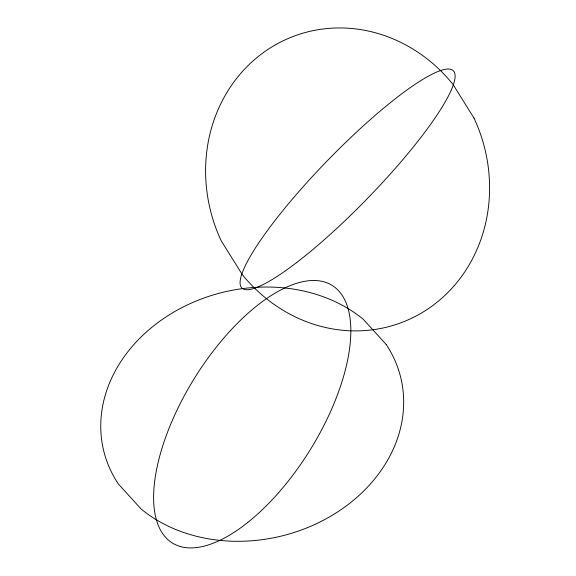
<?xml version="1.0" encoding="UTF-8"?>
<svg xmlns="http://www.w3.org/2000/svg" width="576" height="576" viewBox="0 0 576 576"><rect width="100%" height="100%" fill="white"/><g stroke="black" fill="none" stroke-linecap="round" stroke-linejoin="round"><path stroke-width="0.86" d="M386.165 344.462L363.305 319.313A152.964 125.338 -14.1 0 0 164.65 317.837A152.964 125.338 -14.1 0 0 118.267 483.869L141.127 509.018A152.964 125.338 -14.1 0 0 339.782 510.502A152.964 125.338 -14.1 0 0 386.165 344.462M473.99 118.073L452.938 84.312A152.964 140.407 69.5 0 0 266.94 50.112A152.964 140.407 69.5 0 0 221.191 240.768L242.244 274.529A152.964 140.407 69.5 0 0 428.242 308.729A152.964 140.407 69.5 0 0 473.99 118.073M247.788 522.439A151.574 68.047 -58.2 0 0 339.703 292.025A151.574 68.047 -58.2 0 0 169.15 428.04A151.574 68.047 -58.2 0 0 247.788 522.439M296.446 262.692A151.574 27.54 -45.8 0 0 455.076 75.11A151.574 27.54 -45.8 0 0 291.247 200.462A151.574 27.54 -45.8 0 0 296.446 262.692"/></g></svg>
